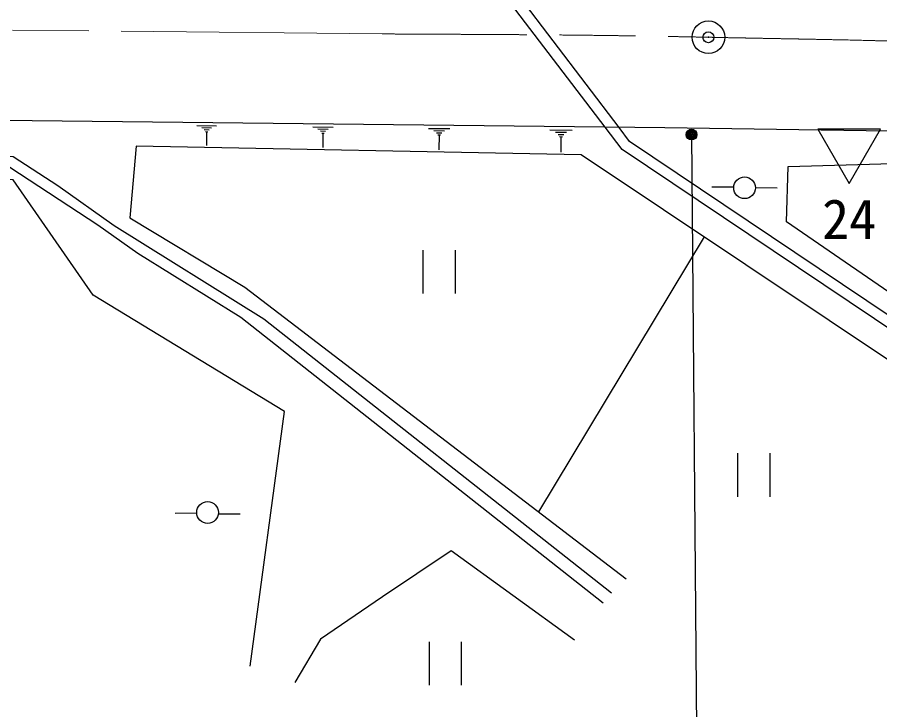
# Model space of a CAD drawing. Units: millimetres at full size, sheet at 1:1000; details may follow other scales. Extents: x 40000 to 680000, y 20000 to 380000.
# Drawn here: x 363998 to 403662, y 246958 to 278830 of the extents above; entities that cross this region are included whole.
import ezdxf
from ezdxf.enums import TextEntityAlignment as Align

# ---------------------------------------------------------------- set-up
doc = ezdxf.new("R2010")
doc.units = ezdxf.units.MM
doc.header["$LTSCALE"] = 1000
doc.header["$PDMODE"] = 32
doc.header["$PDSIZE"] = 500
doc.linetypes.add('CHAIN', pattern=[18.5, 12, -1.5, 3.5, -1.5])
for name, color, linetype, lineweight in [('M-BGD', 7, 'Continuous', 25), ('M-BMK', 2, 'CHAIN', 13), ('M-BMK-SRVR', 3, 'Continuous', 25), ('M-STR-STRC', 7, 'Continuous', 25)]:
    doc.layers.add(name, color=color, linetype=linetype, lineweight=lineweight)
doc.styles.add('ＭＳ ゴシック', font='')
doc.styles.get('ＭＳ ゴシック').set_extended_font_data('MS Gothic')

msp = doc.modelspace()

# ---------------------------------------------------------------- linework, layer by layer
at = {"layer": 'M-BGD'}
for p, q in [((391030, 273766), (385277, 281330)), ((391680, 273759), (385924, 281323)), ((372253, 273842), (373167, 273832)), ((372481, 273748), (372938, 273743)), ((377590, 273786), (378532, 273776)), ((377824, 273689), (378295, 273684)), ((382915, 273715), (383892, 273705)), ((391811, 272740), (391030, 273766)), ((372594, 273656), (372822, 273653)), ((372650, 273564), (372764, 273563)), ((372707, 273563), (372700, 272924)), ((377941, 273594), (378177, 273591)), ((377999, 273499), (378117, 273498)), ((378058, 273498), (378050, 272839)), ((383158, 273615), (383646, 273609)), ((383279, 273516), (383523, 273513)), ((383339, 273417), (383461, 273416)), ((383400, 273417), (383392, 272733)), ((388494, 273647), (389519, 273635)), ((388749, 273541), (389261, 273536)), ((388876, 273437), (389132, 273435)), ((388939, 273334), (389067, 273333)), ((389003, 273333), (388995, 272616)), ((410389, 260261), (391811, 272740)), ((396947, 271010), (395947, 271013)), ((398946, 270965), (397946, 270972)), ((395586, 268721), (387967, 256065)), ((382657, 268108), (382657, 266108)), ((384157, 266108), (384157, 268108)), ((397120, 258762), (397120, 256762)), ((398620, 256762), (398620, 258762)), ((372253, 256004), (371253, 255991)), ((374245, 255954), (373245, 255956)), ((382935, 250084), (382935, 248084)), ((384435, 248084), (384435, 250084))]:
    msp.add_line(p, q, dxfattribs=at)
for points in [[(480446, 261334), (480735, 264302), (476889, 265463), (478033, 260341), (476321, 260603), (474671, 266239), (472720, 266687), (456194, 269306), (443655, 270967), (430028, 272304), (419956, 273045), (409204, 273502), (393772, 273736), (338333, 274351), (338774, 273172), (338806, 272138), (340634, 262906), (344804, 255667)], [(410668, 260676), (392159, 273108), (391680, 273759)], [(391321, 252331), (375332, 264940), (368451, 269223), (365857, 271071), (363810, 272411), (338774, 273161)], [(408907, 259816), (389936, 272499), (369462, 272899), (369171, 269604), (374463, 266405), (391998, 252978)], [(390949, 251859), (374278, 265007), (369538, 267957), (367707, 269262), (363654, 271916), (338790, 272660)], [(411479, 261088), (399370, 269408), (399451, 271954), (404780, 272107)], [(374711, 248969), (376295, 260681), (367489, 266042), (363808, 271340), (340035, 271605), (342118, 263832), (346460, 257269)], [(389618, 250167), (383945, 254278), (380801, 252161), (377944, 250209), (376765, 248220)]]:
    msp.add_lwpolyline(points, dxfattribs=at)
for centre in [(397446, 270980), (372752, 256037)]:
    msp.add_circle(centre, 500, dxfattribs=at)
at = {"layer": 'M-BMK'}
msp.add_line((380783, 278061), (115377, 280873), dxfattribs=at)
msp.add_open_spline([(513896, 256030), (508968, 258437), (507617, 259118), (503485, 260856), (499989, 262326), (497995, 263062), (494436, 264374), (491494, 265457), (489846, 266071), (486851, 266997), (483908, 267907), (482268, 268474), (479261, 269141), (471936, 270766), (467751, 271294), (460322, 272348), (454032, 273240), (450495, 273650), (444184, 274383), (436585, 275266), (432333, 275822), (424711, 276492), (418412, 277045), (414875, 277270), (408559, 277564), (403804, 277785), (401136, 277798), (396377, 277896), (390287, 278022), (388345, 278022), (380783, 278061)], degree=3, knots=[0, 0, 0, 0, 1, 1, 1, 2, 2, 2, 3, 3, 3, 4, 4, 4, 5, 5, 5, 6, 6, 6, 7, 7, 7, 8, 8, 8, 9, 9, 9, 10, 10, 10, 10], dxfattribs=at)
at = {"layer": 'M-BMK-SRVR'}
msp.add_circle((395782, 277908), 750, dxfattribs=at)
msp.add_point((395782, 277908), dxfattribs=at)
at = {"layer": 'M-STR-STRC'}
msp.add_line((395007, 273430), (395258, 244119), dxfattribs=at)
msp.add_lwpolyline([(402254, 271178), (403697, 273678), (400811, 273678)], close=True, dxfattribs=at)
for radius in [250, 200, 150, 100, 50, 20]:
    msp.add_circle((395007, 273430), radius, dxfattribs=at)
msp.add_point((395007, 273430), dxfattribs=at)

# ---------------------------------------------------------------- texts
at = {"layer": 'M-STR-STRC', "style": 'ＭＳ ゴシック'}
msp.add_text('24', height=1833, dxfattribs=at).set_placement((402254, 269541), align=Align.MIDDLE_CENTER)

doc.saveas('drawing.dxf')
